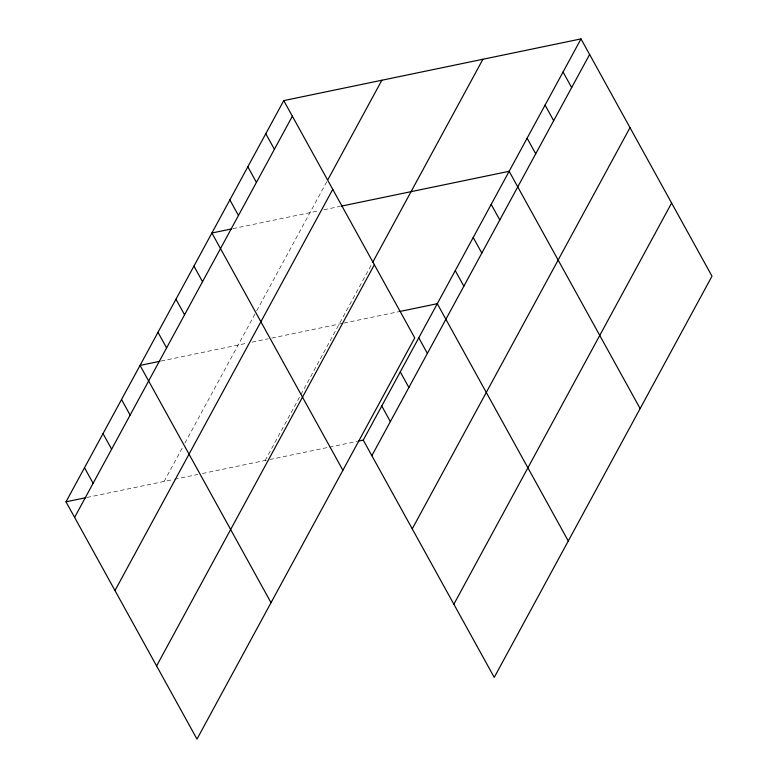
<?xml version="1.0" encoding="UTF-8"?>
<svg xmlns="http://www.w3.org/2000/svg" width="778" height="778" viewBox="0 0 778 778"><rect width="100%" height="100%" fill="white"/><g stroke="black" fill="none" stroke-linecap="round" stroke-linejoin="round"><path stroke-width="0.58" stroke-dasharray="3.89 2.92" d="M164.09 481.456L182.606 447.35M184.921 443.09L256.098 311.939M256.672 310.869L327.956 179.543M265.162 460.469L372.234 263.197M232.914 228.644L319.281 210.712M323.93 209.749L340.2 206.374M161.056 361.041L247.423 343.108M252.072 342.145L268.332 338.77M271.823 338.051L342.699 323.337M343.866 323.094L398.754 311.696M87.019 497.453L173.387 479.52M174.544 479.277L197.787 474.463M202.426 473.491L268.663 459.749M269.83 459.506L328.219 447.379M329.386 447.136L357.413 441.321"/><path stroke-width="1.17" d="M283.756 100.605L414.742 337.895L196.99 739.1L66.004 501.82L283.756 100.605L581.01 38.9L711.996 276.18L494.244 677.395L363.258 440.105L581.01 38.9M74.6 517.399L292.363 116.194M327.956 179.543L381.852 80.241M114.988 590.56L332.751 189.355M372.808 262.128L482.914 59.264M156.602 665.939L374.364 264.734M371.855 455.694L589.617 54.489M412.243 528.855L630.005 127.65M453.856 604.234L671.618 203.029M231.747 228.888L211.898 233.001L342.884 470.291M341.357 206.131L509.152 171.296L640.138 408.586M159.889 361.284L140.04 365.407L271.026 602.687M399.921 311.453L437.294 303.702L568.28 540.982M66.004 501.82L85.852 497.696M358.58 441.077L363.258 440.105M563.048 72.004L571.655 87.583M545.086 105.098L553.683 120.687M527.114 138.202L535.721 153.791M491.19 204.4L499.787 219.989M473.219 237.494L481.825 253.083M455.256 270.598L463.863 286.187M418.778 337.798L427.385 353.387M400.271 371.903L408.878 387.493M265.794 133.709L274.401 149.298M381.765 406.009L390.371 421.598M247.832 166.803L256.429 182.392M229.86 199.907L238.467 215.496M193.936 266.105L202.533 281.694M175.964 299.209L184.571 314.789M158.002 332.303L166.609 347.892M121.524 399.503L130.13 415.092M103.017 433.609L111.624 449.198M84.51 467.714L93.117 483.303"/></g></svg>
